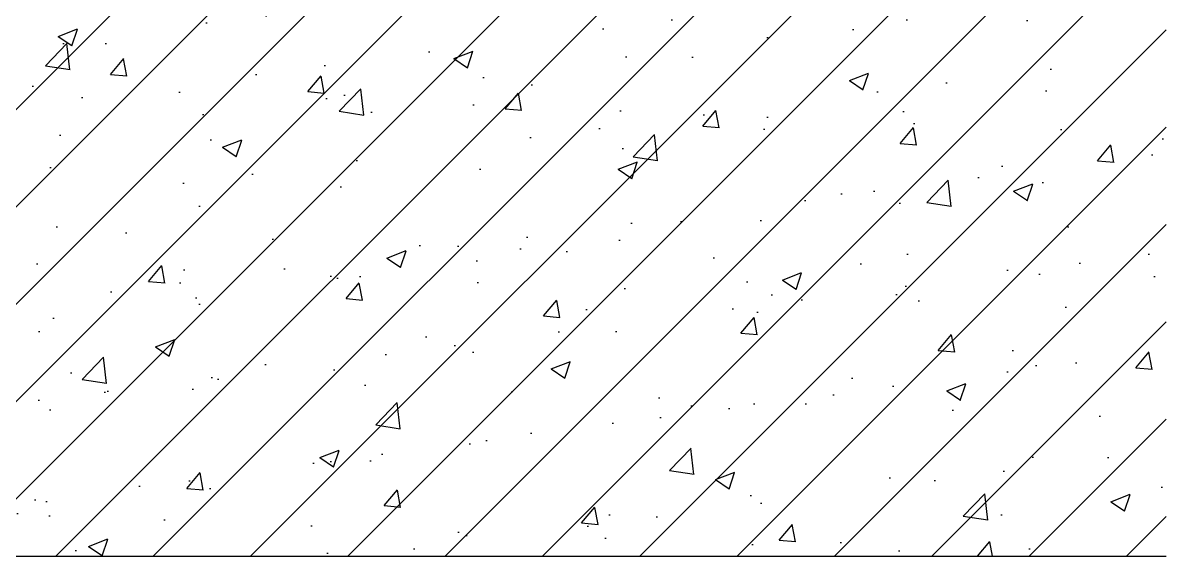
# Model space of a CAD drawing. Header units: millimetres. Extents: x 161920 to 181521, y -136232 to -127655.
# Drawn here: x 171261.7 to 171510.9, y -131011.3 to -130895 of the extents above; entities that cross this region are included whole.
import ezdxf

# ---------------------------------------------------------------- set-up
doc = ezdxf.new("R2010")
doc.units = ezdxf.units.MM
doc.header["$LTSCALE"] = 10
doc.layers.add('0-bh(填充)', color=251, linetype='Continuous')
doc.layers.add('E-楼板、墙体', color=6, linetype='Continuous')

msp = doc.modelspace()

# ---------------------------------------------------------------- hatches: boundary and pattern name
at = {"layer": '0-bh(填充)'}
h = msp.add_hatch(dxfattribs=at)
h.set_pattern_fill('AN钢筋混凝土SC10', color=249, scale=6, style=0, pattern_type=2)
h.set_pattern_definition([(45, (99230.19146321867, -116521.3047547796), (-10.60660171779821, 10.60660171779821), []), (49.99999999999999, (99230.19146321867, -116521.3047547796), (43.0356109560452, -3.765128098955707), [4.5, -49.5]), (355, (99230.19146321867, -116521.3047547796), (-8.32508001678, 45.13152802200071), [3.6, -39.59999999999999]), (100.4514, (99233.77776401867, -116521.6185151796), (34.7105629028413, 41.36637252365722), [3.824411400000001, -42.06852671999999]), (46.18420000000001, (99230.19146321867, -116509.3047547796), (64.03446291753866, -9.931140859741085), [6.75, -74.25]), (96.6356, (99235.52766791866, -116510.1323531996), (56.0797623329222, 58.44707225402651), [5.73661728, -63.10278]), (351.1842, (99230.19146321867, -116509.3047547796), (56.07971670801763, 58.44711605551947), [5.4, -59.40000000000001]), (21, (99236.19146321867, -116512.3047547796), (35.8144231271077, -24.15713343992033), [4.5, -49.5]), (326.0000000000001, (99236.19146321867, -116512.3047547796), (14.5989199152949, 43.50900270281118), [3.6, -39.59999999999999]), (71.4514, (99239.17599719866, -116514.3178511396), (50.4133577148894, 19.35182980259714), [3.824411400000001, -42.06852671999999]), (37.50000000000001, (99230.19146321867, -116521.3047547796), (0.7295913190374401, 19.97363122987869), [0, -39.12, 0, -40.2, 0, -39.75]), (7.499999999999999, (99230.19146321867, -116521.3047547796), (15.78417224652892, 23.66470271294162), [0, -22.92, 0, -38.22, 0, -15.15]), (327.5, (99216.81146321866, -116521.3047547796), (32.02934617034455, -1.353292304062788), [0, -15, 0, -46.8, 0, -62.09999999999999]), (317.5, (99210.81146321866, -116521.3047547796), (34.99117016054318, 6.006298939939058), [0, -19.5, 0, -31.08, 0, -44.09999999999999])])
h.paths.add_polyline_path([(170913.2327369553, -130891.291119174), (170913.2327369553, -131011.291119174), (171510.8795951675, -131011.291119174), (171510.8795951675, -130891.291119174)])

# ---------------------------------------------------------------- linework, layer by layer
at = {"layer": 'E-楼板、墙体'}
msp.add_line((170913.2327369553, -131011.291119174), (171510.8795951675, -131011.291119174), dxfattribs=at)

doc.saveas('drawing.dxf')
